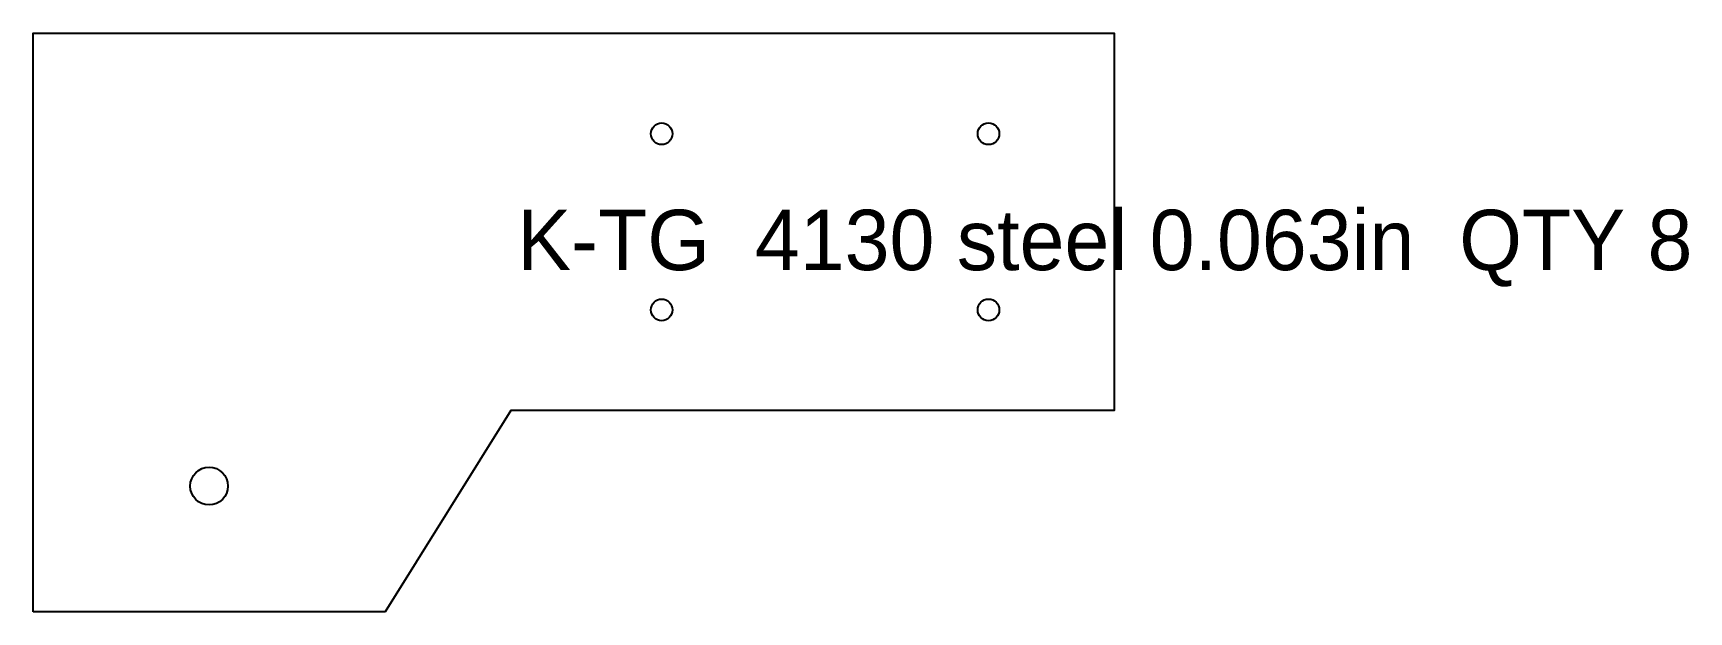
# Model space of a CAD drawing. Header units: millimetres. Extents: x 0 to 329, y 0 to 115.
import ezdxf

# ---------------------------------------------------------------- set-up
doc = ezdxf.new("R2010")
doc.units = ezdxf.units.MM
doc.layers.add('CUT', color=7, linetype='CONTINUOUS')
doc.layers.add('ETCH', color=8, linetype='CONTINUOUS')

msp = doc.modelspace()

# ---------------------------------------------------------------- linework, layer by layer
at = {"layer": 'CUT'}
msp.add_lwpolyline([(0, 0), (0, 115), (215, 115), (215, 40), (95, 40), (70, 0), (0, 0)], close=True, dxfattribs=at)
for centre, radius in [((125, 95), 2.15), ((190, 95), 2.15), ((125, 60), 2.15), ((190, 60), 2.15), ((35, 25), 3.75)]:
    msp.add_circle(centre, radius, dxfattribs=at)

# ---------------------------------------------------------------- texts
at = {"layer": 'ETCH'}
msp.add_text('K-TG  4130 steel 0.063in  QTY 8', height=12, dxfattribs=at).set_placement((96.3, 67.9))

doc.saveas('drawing.dxf')
